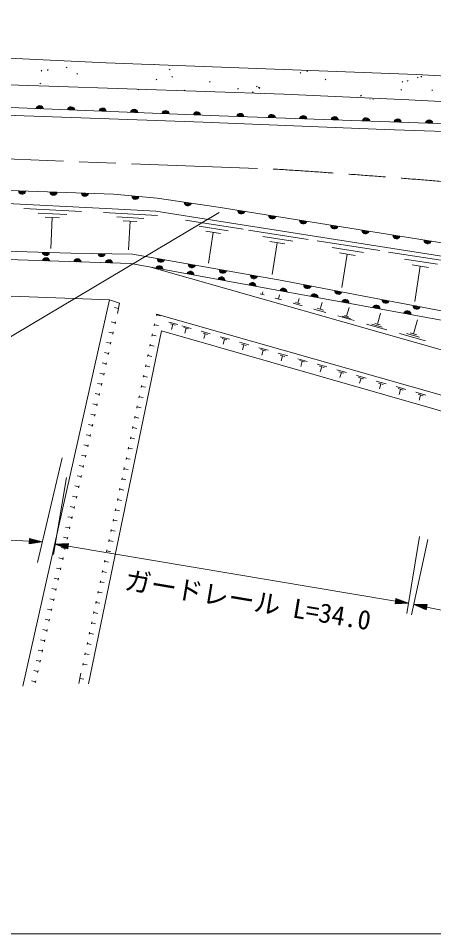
# Model space of a CAD drawing. Units: millimetres, scale not verified. Extents: x 40000 to 680000, y 20000 to 380000.
# Drawn here: x 176491 to 216076, y 205000 to 292114 of the extents above; entities that cross this region are included whole.
import ezdxf
from ezdxf.enums import TextEntityAlignment as Align

# ---------------------------------------------------------------- set-up
doc = ezdxf.new("R2010")
doc.units = ezdxf.units.MM
doc.header["$LTSCALE"] = 1000
doc.linetypes.add('CHAIN', pattern=[18.5, 12, -1.5, 3.5, -1.5])
for name, color, linetype, lineweight in [('M-BGD', 7, 'Continuous', 13), ('M-BMK', 2, 'CHAIN', 13), ('M-STR-HTXT', 7, 'Continuous', 13), ('M-STR-STRC', 7, 'Continuous', 13), ('M-TTL-BAND', 7, 'Continuous', 13)]:
    doc.layers.add(name, color=color, linetype=linetype, lineweight=lineweight)
doc.styles.add('ＭＳ ゴシック', font='')
doc.styles.get('ＭＳ ゴシック').set_extended_font_data('MS Gothic')

msp = doc.modelspace()

# ---------------------------------------------------------------- linework, layer by layer
at = {"layer": 'M-BGD'}
for p, q in [((189410, 287705), (189423, 287718)), ((178664, 287099), (178735, 287169)), ((179259, 287156), (179330, 287227)), ((181068, 287405), (181139, 287475)), ((182058, 286805), (182129, 286876)), ((190880, 287217), (190951, 287287)), ((203354, 286891), (203425, 286962)), ((203979, 287046), (204039, 287106)), ((178554, 285879), (178625, 285949)), ((189618, 286258), (189688, 286329)), ((191110, 286509), (191181, 286579)), ((194706, 286042), (194777, 286113)), ((205718, 286255), (205788, 286326)), ((213075, 286027), (213146, 286098)), ((213555, 286135), (213626, 286206)), ((214539, 286437), (214609, 286507)), ((214859, 286524), (214930, 286595)), ((187892, 285300), (187961, 285369)), ((192298, 285217), (192369, 285288)), ((197391, 285357), (197462, 285427)), ((198814, 285039), (198885, 285109)), ((199179, 285577), (199249, 285647)), ((199366, 285501), (199436, 285572)), ((199441, 285444), (199512, 285515)), ((212944, 285267), (213014, 285338)), ((215886, 285240), (215956, 285311)), ((209114, 284713), (209184, 284784)), ((209994, 284415), (210006, 284427)), ((210303, 284403), (210307, 284407)), ((177025, 274013), (182511, 273740)), ((178378, 273579), (181121, 273443)), ((184616, 273643), (189744, 273339)), ((179046, 273179), (180417, 273111)), ((179731, 273145), (179586, 270220)), ((185878, 273225), (188442, 273073)), ((186498, 272845), (187780, 272769)), ((187139, 272807), (186977, 270072)), ((192418, 272902), (197930, 272041)), ((193739, 272320), (196494, 271889)), ((194370, 271845), (195748, 271629)), ((198438, 271961), (204127, 271070)), ((195059, 271737), (194600, 268797)), ((199801, 271359), (202645, 270914)), ((204968, 270939), (210951, 270002)), ((204968, 270939), (210951, 270002)), ((200453, 270868), (201875, 270646)), ((201164, 270757), (200689, 267723)), ((206402, 270306), (209393, 269837)), ((206402, 270306), (209393, 269837)), ((207087, 269790), (208582, 269556)), ((207087, 269790), (208582, 269556)), ((207835, 269673), (207335, 266482)), ((207835, 269673), (207335, 266482)), ((211772, 269874), (218088, 268885)), ((213285, 269205), (216443, 268711)), ((225134, 261879), (187231, 268771)), ((224581, 258359), (189230, 268407)), ((214008, 268661), (215588, 268413)), ((214798, 268537), (214271, 265168)), ((199908, 265787), (199544, 265891)), ((199726, 265839), (199795, 266082)), ((201279, 265398), (201391, 265792)), ((176917, 228563), (185187, 265315)), ((185187, 265315), (186150, 264994)), ((186150, 264994), (185932, 264018)), ((201574, 265314), (200983, 265482)), ((203526, 264759), (202669, 265003)), ((203344, 264934), (202916, 265056)), ((203130, 264995), (203260, 265452)), ((205271, 264432), (205448, 265054)), ((186041, 264506), (185650, 264593)), ((205810, 264110), (204643, 264442)), ((205563, 264349), (204979, 264514)), ((207778, 263771), (208010, 264588)), ((210714, 262998), (211011, 264043)), ((185737, 263139), (185346, 263226)), ((185759, 263237), (185715, 263041)), ((189645, 263832), (189670, 263951)), ((189657, 263892), (190049, 263809)), ((190822, 263208), (191687, 262963)), ((208486, 263350), (206954, 263785)), ((208132, 263560), (207366, 263778)), ((207970, 263717), (207587, 263826)), ((214152, 262093), (214525, 263404)), ((185520, 262163), (185129, 262250)), ((185541, 262261), (185498, 262065)), ((189438, 262854), (189479, 263050)), ((189459, 262952), (189850, 262869)), ((191005, 263032), (191438, 262909)), ((191221, 262970), (191091, 262509)), ((192084, 262850), (192949, 262605)), ((192268, 262674), (192700, 262551)), ((192484, 262612), (192353, 262151)), ((193908, 262333), (194780, 262086)), ((211619, 262459), (209661, 263016)), ((211166, 262729), (210188, 263007)), ((210959, 262929), (210469, 263068)), ((189232, 261875), (189273, 262071)), ((189252, 261973), (189644, 261891)), ((194093, 262155), (194529, 262031)), ((194311, 262093), (194179, 261628)), ((195739, 261814), (196616, 261565)), ((195925, 261634), (196364, 261510)), ((196144, 261572), (196012, 261104)), ((215288, 261416), (212830, 262115)), ((214720, 261755), (213491, 262104)), ((214459, 262006), (213845, 262180)), ((185302, 261187), (184912, 261274)), ((185324, 261284), (185281, 261089)), ((189025, 260897), (189067, 261093)), ((189046, 260995), (189437, 260912)), ((197575, 261293), (198459, 261042)), ((197763, 261112), (198205, 260987)), ((197984, 261049), (197850, 260578)), ((199418, 260770), (200308, 260517)), ((199607, 260588), (200052, 260462)), ((199829, 260525), (199695, 260050)), ((185085, 260211), (184695, 260298)), ((185107, 260308), (185064, 260113)), ((188819, 259919), (188860, 260114)), ((188840, 260016), (189231, 259934)), ((201267, 260245), (202163, 259991)), ((201457, 260062), (201905, 259935)), ((201681, 259999), (201546, 259521)), ((203122, 259719), (204025, 259463)), ((184868, 259235), (184478, 259321)), ((184890, 259332), (184846, 259137)), ((188613, 258940), (188654, 259136)), ((188633, 259038), (189025, 258955)), ((203314, 259535), (203765, 259407)), ((203539, 259471), (203403, 258989)), ((204984, 259191), (205893, 258933)), ((205177, 259005), (205631, 258876)), ((205404, 258941), (205266, 258456)), ((184651, 258258), (184260, 258345)), ((184673, 258356), (184629, 258161)), ((188406, 257962), (188447, 258157)), ((188427, 258059), (188818, 257977)), ((206852, 258661), (207767, 258401)), ((207046, 258474), (207503, 258344)), ((207274, 258409), (207136, 257921)), ((208726, 258129), (209647, 257868)), ((208921, 257941), (209382, 257810)), ((209151, 257876), (209012, 257384)), ((184434, 257282), (184043, 257369)), ((184455, 257380), (184412, 257185)), ((188200, 256983), (188241, 257179)), ((188220, 257081), (188612, 256998)), ((210606, 257596), (211534, 257333)), ((210803, 257406), (211267, 257275)), ((211035, 257341), (210894, 256846)), ((212493, 257061), (213427, 256796)), ((184217, 256306), (183826, 256393)), ((184238, 256404), (184195, 256209)), ((187993, 256005), (188035, 256200)), ((212691, 256870), (213158, 256737)), ((212924, 256804), (212783, 256305)), ((214386, 256524), (215326, 256257)), ((214585, 256331), (215056, 256198)), ((214820, 256265), (214678, 255763)), ((183999, 255330), (183609, 255417)), ((184021, 255428), (183978, 255232)), ((188014, 256103), (188405, 256020)), ((183782, 254354), (183392, 254441)), ((183804, 254452), (183760, 254256)), ((187787, 255026), (187828, 255222)), ((187808, 255124), (188199, 255041)), ((187580, 254048), (187622, 254243)), ((187601, 254146), (187993, 254063)), ((183565, 253378), (183175, 253465)), ((183587, 253475), (183543, 253280)), ((187374, 253069), (187415, 253265)), ((187395, 253167), (187786, 253085)), ((183348, 252402), (182957, 252489)), ((183370, 252499), (183326, 252304)), ((187168, 252091), (187209, 252286)), ((187188, 252189), (187580, 252106)), ((183131, 251426), (182740, 251512)), ((183152, 251523), (183109, 251328)), ((186961, 251112), (187003, 251308)), ((186982, 251210), (187373, 251128)), ((182913, 250449), (182523, 250536)), ((182935, 250547), (182892, 250352)), ((186755, 250134), (186796, 250330)), ((186775, 250232), (187167, 250149)), ((182696, 249473), (182306, 249560)), ((182718, 249571), (182675, 249376)), ((186548, 249155), (186590, 249351)), ((186569, 249253), (186960, 249171)), ((182479, 248497), (182089, 248584)), ((182501, 248595), (182457, 248400)), ((186342, 248177), (186383, 248373)), ((186363, 248275), (186754, 248192)), ((182262, 247521), (181871, 247608)), ((182284, 247619), (182240, 247423)), ((182045, 246545), (181654, 246632)), ((182066, 246642), (182023, 246447)), ((186136, 247198), (186177, 247394)), ((186156, 247296), (186548, 247214)), ((181849, 245666), (181806, 245471)), ((185929, 246220), (185970, 246416)), ((185950, 246318), (186341, 246235)), ((181828, 245569), (181437, 245656)), ((185723, 245242), (185764, 245437)), ((185743, 245339), (186135, 245257)), ((181610, 244593), (181220, 244679)), ((181632, 244690), (181589, 244495)), ((185516, 244263), (185558, 244459)), ((185537, 244361), (185928, 244278)), ((181393, 243616), (181003, 243703)), ((181415, 243714), (181371, 243519)), ((185310, 243285), (185351, 243480)), ((185331, 243382), (185722, 243300)), ((181176, 242640), (180786, 242727)), ((181198, 242738), (181154, 242543)), ((185104, 242306), (185145, 242502)), ((185124, 242404), (185516, 242321)), ((180959, 241664), (180568, 241751)), ((180981, 241762), (180937, 241567)), ((184897, 241328), (184938, 241523)), ((184918, 241426), (185309, 241343)), ((180742, 240688), (180351, 240775)), ((180763, 240786), (180720, 240590)), ((184691, 240349), (184732, 240545)), ((184711, 240447), (185103, 240364)), ((180524, 239712), (180134, 239799)), ((180546, 239810), (180503, 239614)), ((184484, 239371), (184526, 239566)), ((180307, 238736), (179917, 238823)), ((180329, 238833), (180286, 238638)), ((184505, 239469), (184896, 239386)), ((180090, 237760), (179700, 237847)), ((180112, 237857), (180068, 237662)), ((184278, 238392), (184319, 238588)), ((184299, 238490), (184690, 238408)), ((184072, 237414), (184113, 237610)), ((184092, 237512), (184484, 237429)), ((179873, 236784), (179482, 236870)), ((179895, 236881), (179851, 236686)), ((183865, 236435), (183906, 236631)), ((183886, 236533), (184277, 236451)), ((179656, 235807), (179265, 235894)), ((179677, 235905), (179634, 235710)), ((183659, 235457), (183700, 235653)), ((183679, 235555), (184071, 235472)), ((179439, 234831), (179048, 234918)), ((179460, 234929), (179417, 234734)), ((183452, 234478), (183494, 234674)), ((183473, 234576), (183864, 234494)), ((179221, 233855), (178831, 233942)), ((179243, 233953), (179200, 233758)), ((183246, 233500), (183287, 233696)), ((183267, 233598), (183658, 233515)), ((179004, 232879), (178614, 232966)), ((179026, 232977), (178982, 232781)), ((183039, 232521), (183081, 232717)), ((183060, 232619), (183451, 232537)), ((178787, 231903), (178397, 231990)), ((178809, 232001), (178765, 231805)), ((182833, 231543), (182874, 231739)), ((178570, 230927), (178179, 231014)), ((178592, 231024), (178548, 230829)), ((182854, 231641), (183245, 231558)), ((178353, 229951), (177962, 230038)), ((178374, 230048), (178331, 229853)), ((182627, 230565), (182668, 230760)), ((182647, 230662), (183039, 230580)), ((182255, 228803), (182462, 229782)), ((182358, 229293), (182750, 229210)), ((178135, 228975), (177745, 229061)), ((178157, 229072), (178114, 228877))]:
    msp.add_line(p, q, dxfattribs=at)
for points in [[(68987, 292114), (78555, 291691), (85074, 291352), (95488, 290844), (132911, 289744), (168217, 288474), (172196, 288474), (184862, 287875), (214445, 286780), (220117, 286442), (229007, 286018), (241284, 285256), (258387, 283986), (267785, 283055), (277606, 281954), (294793, 279838), (309563, 277849), (308957, 273874)], [(309290, 276059), (277116, 279533), (257332, 281547), (245051, 282492), (226515, 283704), (213718, 284345), (201794, 284880), (179408, 285647), (173597, 285843), (155204, 286377), (134119, 287162), (108774, 287964), (89774, 288694), (68863, 289978)], [(312663, 273867), (308726, 273874), (269799, 278009), (249819, 279988), (235240, 281200), (223637, 281859), (195636, 282839), (149438, 284657), (122471, 285566), (97572, 286368), (68684, 287702)], [(68590, 286500), (110369, 285121), (150944, 283757), (178855, 282759), (194112, 282225), (211383, 281529), (230365, 280906), (241879, 280104), (265851, 277965), (282267, 276165)], [(147158, 276791), (162122, 276191), (185575, 275367), (189737, 274992), (195546, 274139), (220633, 270136), (265807, 262622), (291024, 259630), (293133, 259312), (296963, 258084), (300431, 256552), (302628, 255367), (304261, 253763), (305561, 252000), (306284, 249977), (306934, 247333), (307136, 244789), (307136, 242159), (305995, 236885), (301500, 228662)], [(299925, 228503), (304362, 236711), (305684, 240808), (306060, 243207), (305886, 246689), (305381, 248770), (304066, 251747), (302476, 253872), (301190, 254898), (299232, 255902), (297194, 256885), (292440, 258416), (287881, 259016), (266963, 261494), (262902, 262188), (231659, 267188), (220482, 268915), (195604, 272809), (189593, 273749), (185445, 273994), (174130, 274558), (161984, 274999), (147111, 275694)], [(96345, 272924), (105050, 272502), (121286, 271946), (136776, 271408), (146955, 271083), (161753, 270374), (181486, 269760), (187374, 269666), (201623, 267152), (209405, 265685), (225388, 262650)], [(187231, 268771), (147049, 270078), (136785, 270439), (121295, 271018), (105016, 271680), (96305, 271978)], [(185187, 265315), (168986, 265938), (153461, 266348), (131949, 267186)], [(189670, 263951), (219827, 255396), (227830, 253453), (261284, 246912), (272495, 245361), (284187, 243971), (288536, 242688), (289106, 242260), (289213, 241511), (288964, 240798), (282654, 228607)], [(281228, 228750), (286682, 239016), (286968, 240086), (286682, 241262), (286005, 241939), (285328, 242296), (278377, 243365), (262728, 245254), (224693, 252776), (221609, 253364), (190151, 262365), (183182, 228768)]]:
    msp.add_lwpolyline(points, dxfattribs=at)
for centre, radius, start, end in [((178530, 283458), 354, 6.54388, 168.94906), ((178530, 283458), 283, 8.76792, 166.72502), ((178530, 283458), 212, 12.51424, 162.97869), ((178530, 283458), 142, 20.22597, 155.26696), ((178530, 283458), 100, 30.54364, 144.9493), ((181528, 283340), 354, 6.54388, 168.94906), ((181528, 283340), 283, 8.76792, 166.72502), ((181528, 283340), 212, 12.51424, 162.97869), ((181528, 283340), 142, 20.22597, 155.26696), ((181528, 283340), 100, 30.54364, 144.9493), ((184525, 283222), 354, 6.54388, 168.94906), ((184525, 283222), 283, 8.76792, 166.72502), ((184525, 283222), 212, 12.51424, 162.97869), ((184525, 283222), 142, 20.22597, 155.26696), ((184525, 283222), 100, 30.54364, 144.9493), ((187523, 283104), 354, 6.54388, 168.94906), ((187523, 283104), 283, 8.76792, 166.72502), ((187523, 283104), 212, 12.51424, 162.97869), ((187523, 283104), 142, 20.22597, 155.26696), ((187523, 283104), 100, 30.54364, 144.9493), ((190521, 282986), 354, 6.54388, 168.94906), ((190521, 282986), 283, 8.76792, 166.72502), ((190521, 282986), 212, 12.51424, 162.97869), ((190521, 282986), 142, 20.22597, 155.26696), ((193519, 282869), 354, 6.54388, 168.94906), ((193519, 282869), 283, 8.76792, 166.72502), ((190521, 282986), 100, 30.54364, 144.9493), ((193519, 282869), 212, 12.51424, 162.97869), ((193519, 282869), 142, 20.22597, 155.26696), ((193519, 282869), 100, 30.54364, 144.9493), ((197642, 282715), 354, 6.79233, 169.19751), ((197642, 282715), 283, 9.01637, 166.97347), ((197642, 282715), 212, 12.7627, 163.22714), ((197642, 282715), 142, 20.47443, 155.51541), ((197642, 282715), 100, 30.79209, 145.19775), ((200640, 282610), 354, 6.79233, 169.19751), ((200640, 282610), 283, 9.01637, 166.97347), ((200640, 282610), 212, 12.7627, 163.22714), ((200640, 282610), 142, 20.47443, 155.51541), ((200640, 282610), 100, 30.79209, 145.19775), ((203638, 282505), 354, 6.79233, 169.19751), ((203638, 282505), 283, 9.01637, 166.97347), ((203638, 282505), 212, 12.7627, 163.22714), ((203638, 282505), 142, 20.47443, 155.51541), ((203638, 282505), 100, 30.79209, 145.19775), ((206636, 282400), 354, 6.79233, 169.19751), ((206636, 282400), 283, 9.01637, 166.97347), ((206636, 282400), 212, 12.7627, 163.22714), ((206636, 282400), 142, 20.47443, 155.51541), ((206636, 282400), 100, 30.79209, 145.19775), ((209634, 282295), 354, 6.79233, 169.19751), ((209634, 282295), 283, 9.01637, 166.97347), ((209634, 282295), 212, 12.7627, 163.22714), ((209634, 282295), 142, 20.47443, 155.51541), ((209634, 282295), 100, 30.79209, 145.19775), ((212633, 282190), 354, 6.79233, 169.19751), ((212633, 282190), 283, 9.01637, 166.97347), ((212633, 282190), 212, 12.7627, 163.22714), ((212633, 282190), 142, 20.47443, 155.51541), ((212633, 282190), 100, 30.79209, 145.19775), ((215631, 282085), 354, 6.79233, 169.19751), ((215631, 282085), 283, 9.01637, 166.97347), ((215631, 282085), 212, 12.7627, 163.22714), ((215631, 282085), 142, 20.47443, 155.51541), ((215631, 282085), 100, 30.79209, 145.19775), ((176848, 275728), 354, 186.786, 349.19118), ((176848, 275728), 283, 189.01004, 346.96714), ((176848, 275728), 212, 192.75637, 343.22081), ((176848, 275728), 142, 200.4681, 335.50908), ((176848, 275728), 100, 210.78576, 325.19142), ((179847, 275623), 354, 186.786, 349.19118), ((179847, 275623), 283, 189.01004, 346.96714), ((179847, 275623), 212, 192.75637, 343.22081), ((179847, 275623), 142, 200.4681, 335.50908), ((179847, 275623), 100, 210.78576, 325.19142), ((182845, 275517), 354, 186.786, 349.19118), ((182845, 275517), 283, 189.01004, 346.96714), ((182845, 275517), 212, 192.75637, 343.22081), ((182845, 275517), 142, 200.4681, 335.50908), ((182845, 275517), 100, 210.78576, 325.19142), ((187661, 275233), 354, 183.63886, 346.04404), ((187661, 275233), 283, 185.8629, 343.82), ((187661, 275233), 212, 189.60922, 340.07367), ((187661, 275233), 142, 197.32095, 332.36194), ((187661, 275233), 100, 207.63862, 322.04428), ((192650, 274619), 354, 180.44794, 342.85312), ((192650, 274619), 283, 182.67198, 340.62908), ((192650, 274619), 212, 186.4183, 336.88275), ((192650, 274619), 142, 194.13003, 329.17102), ((192650, 274619), 100, 204.4477, 318.85336), ((197730, 273845), 354, 179.73159, 342.13677), ((197730, 273845), 283, 181.95563, 339.91273), ((197730, 273845), 212, 185.70196, 336.16641), ((197730, 273845), 142, 193.41369, 328.45468), ((197730, 273845), 100, 203.73135, 318.13701), ((200692, 273373), 354, 179.73159, 342.13677), ((200692, 273373), 283, 181.95563, 339.91273), ((200692, 273373), 212, 185.70196, 336.16641), ((200692, 273373), 142, 193.41369, 328.45468), ((200692, 273373), 100, 203.73135, 318.13701), ((203655, 272900), 354, 179.73159, 342.13677), ((203655, 272900), 283, 181.95563, 339.91273), ((203655, 272900), 212, 185.70196, 336.16641), ((203655, 272900), 142, 193.41369, 328.45468), ((203655, 272900), 100, 203.73135, 318.13701), ((206617, 272427), 354, 179.73159, 342.13677), ((206617, 272427), 283, 181.95563, 339.91273), ((206617, 272427), 212, 185.70196, 336.16641), ((206617, 272427), 142, 193.41369, 328.45468), ((206617, 272427), 100, 203.73135, 318.13701), ((209580, 271955), 354, 179.73159, 342.13677), ((209580, 271955), 283, 181.95563, 339.91273), ((209580, 271955), 212, 185.70196, 336.16641), ((209580, 271955), 142, 193.41369, 328.45468), ((209580, 271955), 100, 203.73135, 318.13701), ((212542, 271482), 354, 179.73159, 342.13677), ((212542, 271482), 283, 181.95563, 339.91273), ((212542, 271482), 212, 185.70196, 336.16641), ((212542, 271482), 142, 193.41369, 328.45468), ((212542, 271482), 100, 203.73135, 318.13701), ((215505, 271009), 354, 179.73159, 342.13677), ((215505, 271009), 283, 181.95563, 339.91273), ((215505, 271009), 212, 185.70196, 336.16641), ((215505, 271009), 142, 193.41369, 328.45468), ((215505, 271009), 100, 203.73135, 318.13701), ((179117, 269888), 354, 187.0147, 349.41988), ((179132, 268981), 354, 6.93458, 169.33975), ((179117, 269888), 283, 189.23874, 347.19584), ((179132, 268981), 283, 9.15861, 167.11572), ((179117, 269888), 212, 192.98507, 343.44952), ((179132, 268981), 212, 12.90494, 163.36939), ((179117, 269888), 142, 200.6968, 335.73779), ((179117, 269888), 100, 211.01446, 325.42013), ((182130, 268883), 354, 6.93458, 169.33975), ((184431, 269768), 354, 187.88357, 350.28875), ((184431, 269768), 283, 190.10761, 348.06471), ((184431, 269768), 212, 193.85393, 344.31838), ((184431, 269768), 142, 201.56566, 336.60665), ((184431, 269768), 100, 211.88333, 326.28899), ((190077, 269245), 354, 178.78943, 341.19461), ((190077, 269245), 283, 181.01347, 338.97057), ((190077, 269245), 212, 184.7598, 335.22424), ((190077, 269245), 142, 192.47153, 327.51251), ((190077, 269245), 100, 202.78919, 317.19485), ((179132, 268981), 142, 20.61667, 155.65766), ((179132, 268981), 100, 30.93433, 145.34), ((182130, 268883), 283, 9.15861, 167.11572), ((182130, 268883), 212, 12.90494, 163.36939), ((182130, 268883), 142, 20.61667, 155.65766), ((182130, 268883), 100, 30.93433, 145.34), ((185129, 268786), 354, 6.93458, 169.33975), ((185129, 268786), 283, 9.15861, 167.11572), ((185129, 268786), 212, 12.90494, 163.36939), ((185129, 268786), 142, 20.61667, 155.65766), ((185129, 268786), 100, 30.93433, 145.34), ((189939, 268224), 354, 358.49136, 160.89653), ((189939, 268224), 283, 0.7154, 158.6725), ((189939, 268224), 212, 4.46172, 154.92617), ((189939, 268224), 142, 12.17345, 147.21444), ((189939, 268224), 100, 22.49111, 136.89678), ((193031, 268723), 354, 178.78943, 341.19461), ((193031, 268723), 283, 181.01347, 338.97057), ((193031, 268723), 212, 184.7598, 335.22424), ((193031, 268723), 142, 192.47153, 327.51251), ((193031, 268723), 100, 202.78919, 317.19485), ((192890, 267687), 354, 358.49136, 160.89653), ((192890, 267687), 283, 0.7154, 158.6725), ((192890, 267687), 212, 4.46172, 154.92617), ((192890, 267687), 142, 12.17345, 147.21444), ((192890, 267687), 100, 22.49111, 136.89678), ((195842, 267150), 354, 358.49136, 160.89653), ((195985, 268202), 354, 178.78943, 341.19461), ((195985, 268202), 283, 181.01347, 338.97057), ((195985, 268202), 212, 184.7598, 335.22424), ((195985, 268202), 142, 192.47153, 327.51251), ((195985, 268202), 100, 202.78919, 317.19485), ((198940, 267680), 354, 178.78943, 341.19461), ((198940, 267680), 283, 181.01347, 338.97057), ((198940, 267680), 212, 184.7598, 335.22424), ((198940, 267680), 142, 192.47153, 327.51251), ((198940, 267680), 100, 202.78919, 317.19485), ((195842, 267150), 283, 0.7154, 158.6725), ((195842, 267150), 212, 4.46172, 154.92617), ((195842, 267150), 142, 12.17345, 147.21444), ((195842, 267150), 100, 22.49111, 136.89678), ((198794, 266614), 354, 358.49136, 160.89653), ((198794, 266614), 283, 0.7154, 158.6725), ((198794, 266614), 212, 4.46172, 154.92617), ((198794, 266614), 142, 12.17345, 147.21444), ((198794, 266614), 100, 22.49111, 136.89678), ((204050, 266750), 354, 178.12316, 340.52834), ((204050, 266750), 283, 180.3472, 338.3043), ((204050, 266750), 212, 184.09353, 334.55797), ((204050, 266750), 142, 191.80526, 326.84624), ((204050, 266750), 100, 202.12292, 316.52858), ((201745, 266077), 354, 358.49136, 160.89653), ((201745, 266077), 283, 0.7154, 158.6725), ((201745, 266077), 212, 4.46172, 154.92617), ((201745, 266077), 142, 12.17345, 147.21444), ((201745, 266077), 100, 22.49111, 136.89678), ((204697, 265540), 354, 358.49136, 160.89653), ((204697, 265540), 283, 0.7154, 158.6725), ((204697, 265540), 212, 4.46172, 154.92617), ((206998, 266194), 354, 178.12316, 340.52834), ((206998, 266194), 283, 180.3472, 338.3043), ((206998, 266194), 212, 184.09353, 334.55797), ((206998, 266194), 142, 191.80526, 326.84624), ((206998, 266194), 100, 202.12292, 316.52858), ((204697, 265540), 142, 12.17345, 147.21444), ((204697, 265540), 100, 22.49111, 136.89678), ((207648, 265004), 354, 358.49136, 160.89653), ((207648, 265004), 283, 0.7154, 158.6725), ((207648, 265004), 212, 4.46172, 154.92617), ((207648, 265004), 142, 12.17345, 147.21444), ((207648, 265004), 100, 22.49111, 136.89678), ((211512, 265340), 354, 178.04644, 340.45162), ((211512, 265340), 283, 180.27048, 338.22758), ((211512, 265340), 212, 184.01681, 334.48126), ((211512, 265340), 142, 191.72854, 326.76953), ((211512, 265340), 100, 202.0462, 316.45186), ((210600, 264467), 354, 358.49136, 160.89653), ((210600, 264467), 283, 0.7154, 158.6725), ((210600, 264467), 212, 4.46172, 154.92617), ((210600, 264467), 142, 12.17345, 147.21444), ((210600, 264467), 100, 22.49111, 136.89678), ((213552, 263930), 354, 358.49136, 160.89653), ((213552, 263930), 283, 0.7154, 158.6725), ((213552, 263930), 212, 4.46172, 154.92617), ((213552, 263930), 142, 12.17345, 147.21444), ((213552, 263930), 100, 22.49111, 136.89678), ((214459, 264781), 354, 178.04644, 340.45162), ((214459, 264781), 283, 180.27048, 338.22758), ((214459, 264781), 212, 184.01681, 334.48126), ((214459, 264781), 142, 191.72854, 326.76953), ((214459, 264781), 100, 202.0462, 316.45186)]:
    msp.add_arc(centre, radius, start, end, dxfattribs=at)
at = {"layer": 'M-BMK'}
msp.add_line((168807, 278982), (201199, 277752), dxfattribs=at)
msp.add_arc((142433, -619402), 899076, 84.73544, 86.25231, dxfattribs=at)
at = {"layer": 'M-STR-HTXT'}
for p, q in [((180683, 250284), (178315, 240328)), ((181070, 248419), (179844, 241092)), ((67764, 248081), (177532, 242350)), ((177545, 242599), (177519, 242100)), ((178780, 242284), (177519, 242100)), ((177524, 242200), (178024, 242174)), ((178276, 242211), (177527, 242250)), ((177530, 242300), (178528, 242248)), ((178780, 242284), (177532, 242350)), ((177535, 242400), (178533, 242347)), ((178286, 242410), (177537, 242449)), ((177540, 242499), (178039, 242473)), ((177792, 242536), (177543, 242549)), ((178780, 242284), (177545, 242599)), ((214725, 242786), (213499, 235459)), ((215504, 242499), (213974, 235358)), ((177771, 242137), (177522, 242150)), ((180009, 242079), (181283, 242119)), ((180009, 242079), (181201, 241626)), ((180009, 242079), (181242, 241872)), ((181234, 241823), (180248, 241988)), ((181250, 241922), (180264, 242087)), ((180486, 241898), (181226, 241774)), ((180519, 242095), (181259, 241971)), ((181217, 241724), (180724, 241807)), ((181267, 242020), (180774, 242103)), ((180962, 241716), (181209, 241675)), ((181029, 242111), (181275, 242070)), ((181201, 241626), (181283, 242119)), ((181242, 241872), (212431, 236652)), ((212472, 236899), (212389, 236406)), ((213664, 236446), (212389, 236406)), ((212644, 236414), (212398, 236455)), ((212406, 236504), (212899, 236422)), ((213154, 236430), (212414, 236553)), ((212423, 236603), (213409, 236438)), ((213664, 236446), (212431, 236652)), ((212439, 236701), (213425, 236536)), ((213187, 236627), (212447, 236751)), ((212456, 236800), (212949, 236718)), ((212710, 236808), (212464, 236849)), ((213664, 236446), (212472, 236899)), ((214181, 236336), (215352, 235833)), ((214181, 236336), (215456, 236322)), ((214181, 236336), (215404, 236078)), ((215394, 236029), (214415, 236236)), ((215414, 236126), (214436, 236333)), ((214650, 236135), (215383, 235980)), ((214691, 236331), (215425, 236175)), ((215435, 236224), (214946, 236328)), ((215201, 236325), (215446, 236273)), ((215352, 235833), (215456, 236322)), ((215373, 235931), (214884, 236034)), ((215118, 235934), (215363, 235882)), ((215404, 236078), (289954, 220306))]:
    msp.add_line(p, q, dxfattribs=at)
at = {"layer": 'M-STR-STRC'}
msp.add_line((195618, 273641), (165004, 255406), dxfattribs=at)
at = {"layer": 'M-TTL-BAND'}
msp.add_line((40000, 205000), (579000, 205000), dxfattribs=at)

# ---------------------------------------------------------------- texts
at = {"layer": 'M-STR-HTXT', "style": 'ＭＳ ゴシック'}
msp.add_text('ガードレール L=34.0', height=1833, rotation=350.498, dxfattribs=at).set_placement((198127, 235290), align=Align.BOTTOM_CENTER)

doc.saveas('drawing.dxf')
